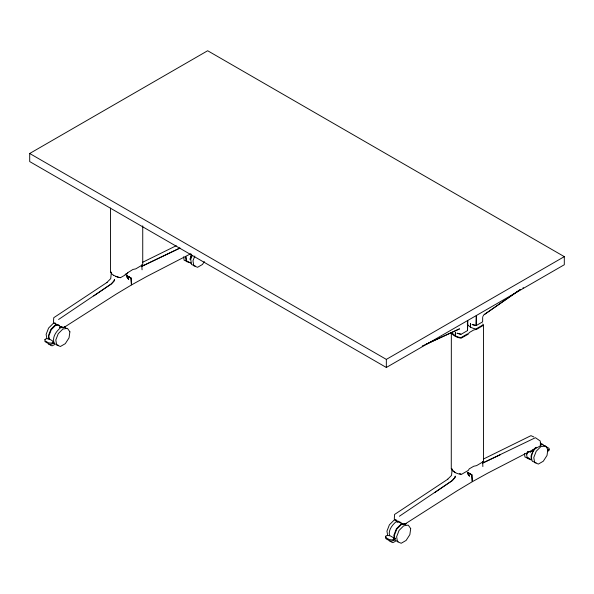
<?xml version="1.0" encoding="UTF-8"?>
<svg xmlns="http://www.w3.org/2000/svg" width="594" height="594" viewBox="0 0 594 594"><rect width="100%" height="100%" fill="white"/><g stroke="black" fill="none" stroke-linecap="round" stroke-linejoin="round"><path stroke-width="0.89" d="M476.336 316.03L476.24 325.557L472.082 324.517L475.987 325.586M476.069 325.594L476.329 315.444M476.232 325.549L482.625 321.859L482.684 317.337M460.914 334.288L457.016 333.212L461.1 334.288L467.508 330.606L467.701 321.012M467.56 330.45L467.723 320.418M111.375 272.134L110.722 278.653L106.682 282.662L107.031 282.425L53.742 317.716L53.467 322.549L62.548 327.791L63.447 327.777L116.209 294.119L131.385 285.009L130.94 278.207L126.507 275.653L130.94 278.207M452.175 468.896L451.529 475.415L447.49 479.425L447.839 479.187L394.55 514.478L394.282 519.319L403.371 524.561L404.247 524.532L457.009 490.874L472.193 481.771L471.74 474.97L467.315 472.416L471.74 474.97M185.573 256.489L186.427 261.56L190.934 262.979M527.517 457.306L531.363 459.964L531.058 455.999L533.494 449.68L535.803 447.379M52.903 342.486L52.74 343.518L51.478 344.245L49.703 344.342L44.825 341.528M385.81 537.266L385.647 538.29L386.33 538.988L390.518 541.104L392.292 541.008L393.555 540.28L393.718 539.255M549.175 449.51L549.005 450.534L547.742 451.262M127.755 272.668L127.45 273.663L120.523 277.665L118.02 277.22L113.461 275.252M528.066 451.388L527.153 454.031L528.059 451.41M192.226 255.509L190.696 259.444L191.543 264.516L195.292 265.986M194.81 256.036L192.976 260.759L193.822 265.83L197.572 267.3L202.457 264.471L204.329 261.583M482.811 316.572L483.82 314.924M141.758 264.783L142.07 269.802M113.461 275.252L111.724 273.834L110.521 271.889M482.788 324.012A13.981 8.071 0 0 1 483.553 325.237L483.553 461.501L476.566 465.644L473.76 466.231L469.29 468.815L468.265 470.433L461.345 474.435C457.514 473.945 453.229 472.386 451.269 468.8L451.336 332.388M483.553 325.237L476.566 329.373L473.76 329.967L469.29 332.543L468.265 334.17L461.1 338.201A13.981 8.071 0 0 1 451.269 332.529M451.336 468.651L452.175 470.188L455.509 472.727M533.241 449.524L532.669 450.252M467.278 323.804L467.24 323.923A12.637 7.291 0 0 0 475.98 328.972L482.625 325.133M55.895 325.052L57.477 324.859L55.895 325.052L51.292 329.655L48.849 335.981L49.094 339.152M402.613 523.901L400.943 524.264L396.332 528.868L393.896 535.194L394.201 539.159L395.53 538.394M536.582 447.297C532.803 450.579 530.048 456.385 532.358 461.286L536.107 462.748M127.762 272.661L132.937 269.461L135.751 268.874L142.738 264.731L142.738 225.802M520.411 289.449L484.147 314.657L519.653 289.976M93.755 295.938L111.323 283.932L114.078 280.932L114.501 279.351L114.055 280.925L111.323 283.932L58.568 319.49M434.563 492.701L452.123 480.695L454.885 477.695L455.301 476.113L454.863 477.687L452.123 480.695L399.376 516.253M452.234 332.484L452.175 332.625A12.637 7.291 0 0 0 460.914 337.674L467.56 333.835M29.7 153.49L207.662 50.742L564.3 256.645L564.3 264.738L386.338 367.478L29.7 161.575L29.7 153.49L386.338 359.392L564.3 256.645M125.111 274.398L126.693 273.485M547.742 450.163L549.005 449.435L549.175 448.411L544.297 445.597M522.972 287.934L523.396 287.689M190.756 253.735L146.763 276.477L131.564 284.905L131.118 278.103L126.685 275.549L131.118 278.103M422.237 346.22L422.713 345.975M54.529 344.617L52.072 345.864L50.2 345.099M395.344 541.386L392.886 542.634L391.015 541.869M142.567 262.31L176.262 245.716M483.375 459.073L530.954 435.669L533.895 436.969M500.252 454.774L482.677 463.053L535.432 437.696L540.273 441.052L540.518 445.864L487.57 473.232L472.371 481.667L471.918 474.866L467.493 472.312L471.918 474.866M425.363 344.617L459.563 328.846L422.861 345.767M52.599 343.696L54.009 343.057M393.414 540.466L394.824 539.827M53.764 342.174L53.029 342.181M61.598 327.019L59.764 327.287L61.293 326.915M59.764 327.287L61.308 326.923M397.067 522.029L398.812 521.71M59.935 327.435L62.578 326.938M396.896 521.978L398.708 521.681M55.472 323.121L53.17 323.485L48.582 328.066L46.132 334.363L46.844 338.587M56.979 324.554L55.45 324.799L50.854 329.38L48.411 335.684L48.975 339.063M540.08 445.092L543.146 444.609L544.119 445.997M396.28 519.891L393.985 520.247L389.389 524.836L386.946 531.133L387.652 535.357M398.559 521.205L396.265 521.562C392.367 524.866 387.934 530.286 389.597 535.729M405.977 523.797L401.388 524.524L396.792 529.106L394.349 535.402L395.196 540.473L398.195 541.646M540.406 444.713L542.708 444.357L540.436 443.035M400.943 524.264L404.781 523.67M190.696 263.045L186.323 260.759L186.019 256.794M120.278 277.702L115.696 276.425M187.14 261.419L184.147 260.246L183.583 256.868M528.705 458.479L524.962 457.009L524.398 453.63M530.984 459.793L527.242 458.323L526.388 453.259M58.13 345.173L54.381 343.703C51.626 337.763 56.066 331.393 60.573 327.754L65.162 327.034L66.142 328.423M64.516 326.67L64.338 326.603M48.322 344.015L50.193 344.78M389.137 540.785L390.384 541.297M58.078 324.68L59.615 325.564M399.651 521.881L401.18 522.765M482.625 461.404L482.87 466.565M386.338 359.392L386.338 367.478M110.454 208.063L110.454 272.03M460.914 473.938A12.637 7.291 0 0 1 459.57 473.678M455.405 332.432L455.398 335.81L455.398 332.425M470.478 323.73L470.47 327.108L470.463 323.723M69.892 331.823L69.038 337.875L65.295 343.666L60.402 346.488L56.66 345.025L55.814 339.954L58.257 333.65L62.853 329.069L67.441 328.348L69.892 331.823M410.699 528.593L409.853 534.645L406.11 540.436L401.217 543.258L397.475 541.787L396.621 536.724L399.071 530.42L403.66 525.839L408.256 525.118L410.699 528.593M547.868 449.398L547.015 455.45L543.272 461.241L538.387 464.063L534.637 462.6L533.791 457.529L536.234 451.232L540.83 446.643L545.418 445.923L547.868 449.398M44.996 339.397L44.825 340.429L45.515 341.119L48.493 342.842L51.478 343.139L52.74 342.411L52.903 341.387L52.22 340.689L49.243 338.974L46.258 338.669L44.996 339.397M385.81 536.167L385.647 537.191L386.33 537.889L389.308 539.612L392.292 539.909L393.555 539.181L393.718 538.157L393.035 537.459L390.058 535.743L387.073 535.439L385.81 536.167M191.55 254.299L190.065 259.378L191.58 254.277M179.9 248.084L141.877 266.298L179.9 248.077M531.229 451.574L530.048 452.034L531.229 451.574M405.91 523.923L405.442 523.938L405.91 523.923M468.688 474.806L467.56 473.537L469.512 476.254L468.688 474.806M127.888 278.044L126.752 276.774L128.712 279.499L127.888 278.044"/></g></svg>
